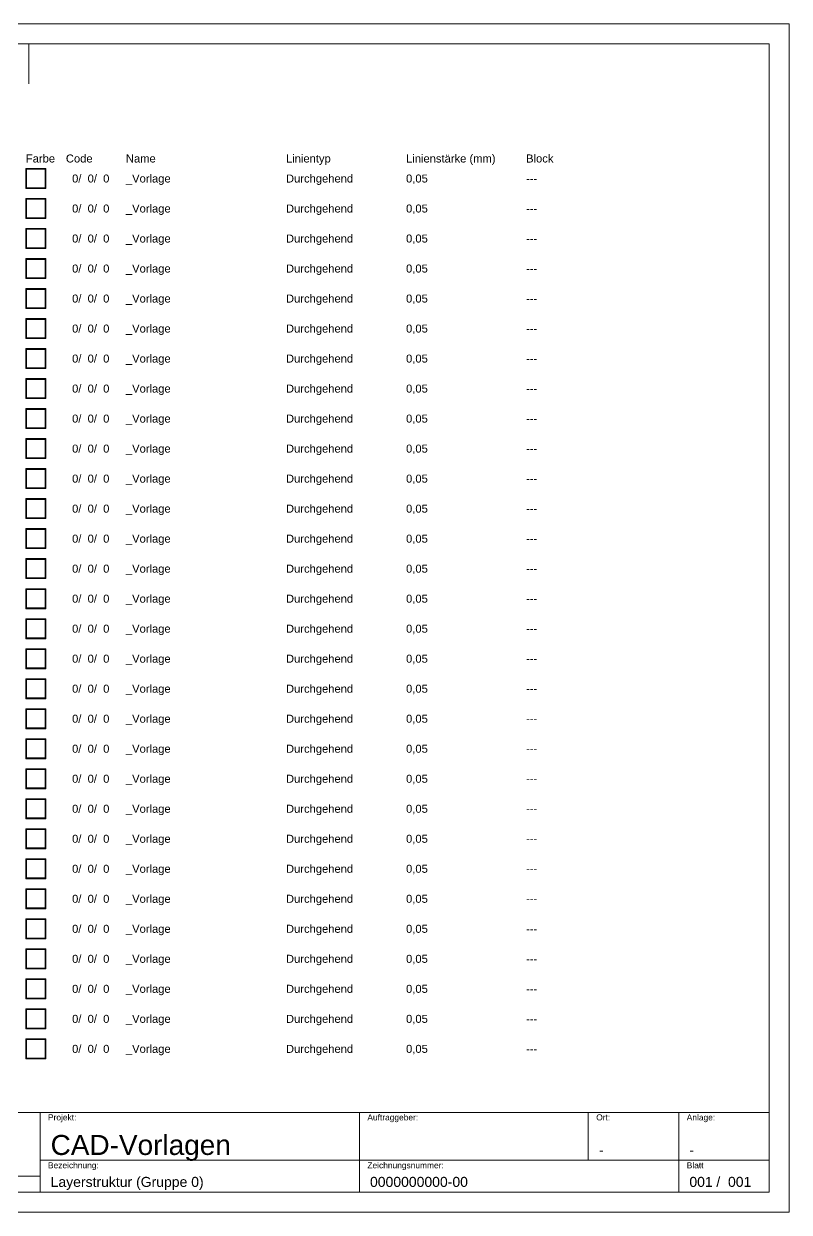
# Model space of a CAD drawing. Header units: millimetres. Extents: x -25 to 420, y 0 to 343.
# Drawn here: x 228.7 to 420, y 0 to 297 of the extents above; entities that cross this region are included whole.
import ezdxf
from ezdxf.enums import TextEntityAlignment as Align

# ---------------------------------------------------------------- set-up
doc = ezdxf.new("R2010")
doc.units = ezdxf.units.MM
for name, color, linetype, lineweight, true_color in [('_Blattrahmen_Bl', 5, 'Continuous', 5, 0x0000ff), ('_Blattrand_Ge', 2, 'Continuous', 5, 0xffff00), ('_Faltung_Lochung', 3, 'Continuous', 5, 0x00ff00), ('_Hilfe', 6, 'Continuous', 5, 0xff00ff), ('_Pk_Tabelle_sw', 7, 'Continuous', 5, 0x000000), ('_Pk_Text_Ausgef', 5, 'Continuous', 5, 0x0000ff), ('_Pk_Text_Vorgabe', 1, 'Continuous', 5, 0xff0000), ('_Tabelle', 30, 'Continuous', 5, 0xff7f00), ('_Tabelle_Text', 7, 'Continuous', 5, 0x000000)]:
    doc.layers.add(name, color=color, linetype=linetype, lineweight=lineweight, true_color=true_color)
doc.styles.add('textstyle105', font='')
doc.styles.add('textstyle107', font='')
doc.styles.add('textstyle12', font='')
doc.styles.add('textstyle13', font='')
doc.styles.add('textstyle14', font='')
doc.styles.add('textstyle15', font='')
doc.styles.add('textstyle16', font='')
doc.styles.add('textstyle160', font='')
doc.styles.add('textstyle161', font='')
doc.styles.add('textstyle162', font='')
doc.styles.add('textstyle163', font='')
doc.styles.add('textstyle164', font='')
doc.styles.add('textstyle165', font='')
doc.styles.add('textstyle166', font='')
doc.styles.add('textstyle175', font='')
doc.styles.add('textstyle176', font='')
doc.styles.add('textstyle177', font='')
doc.styles.add('textstyle178', font='')
doc.styles.add('textstyle179', font='')
doc.styles.add('textstyle180', font='')
doc.styles.add('textstyle181', font='')
doc.styles.add('textstyle182', font='')
doc.styles.add('textstyle183', font='')
doc.styles.add('textstyle184', font='')
doc.styles.add('textstyle185', font='')
doc.styles.add('textstyle186', font='')
doc.styles.add('textstyle187', font='')
doc.styles.add('textstyle188', font='')
doc.styles.add('textstyle189', font='')
doc.styles.add('textstyle190', font='')
doc.styles.add('textstyle199', font='')
doc.styles.add('textstyle200', font='')
doc.styles.add('textstyle201', font='')
doc.styles.add('textstyle202', font='')
doc.styles.add('textstyle203', font='')
doc.styles.add('textstyle204', font='')
doc.styles.add('textstyle205', font='')
doc.styles.add('textstyle21', font='')
doc.styles.add('textstyle22', font='')
doc.styles.add('textstyle224', font='')
doc.styles.add('textstyle226', font='')
doc.styles.add('textstyle228', font='')
doc.styles.add('textstyle229', font='')
doc.styles.add('textstyle23', font='')
doc.styles.add('textstyle230', font='')
doc.styles.add('textstyle239', font='')
doc.styles.add('textstyle24', font='')
doc.styles.add('textstyle240', font='')
doc.styles.add('textstyle241', font='')
doc.styles.add('textstyle242', font='')
doc.styles.add('textstyle243', font='')
doc.styles.add('textstyle244', font='')
doc.styles.add('textstyle245', font='')
doc.styles.add('textstyle246', font='')
doc.styles.add('textstyle247', font='')
doc.styles.add('textstyle248', font='')
doc.styles.add('textstyle249', font='')
doc.styles.add('textstyle25', font='')
doc.styles.add('textstyle250', font='')
doc.styles.add('textstyle251', font='')
doc.styles.add('textstyle252', font='')
doc.styles.add('textstyle253', font='')
doc.styles.add('textstyle254', font='')
doc.styles.add('textstyle255', font='')
doc.styles.add('textstyle256', font='')
doc.styles.add('textstyle257', font='')
doc.styles.add('textstyle263', font='')
doc.styles.add('textstyle264', font='')
doc.styles.add('textstyle265', font='')
doc.styles.add('textstyle266', font='')
doc.styles.add('textstyle267', font='')
doc.styles.add('textstyle268', font='')
doc.styles.add('textstyle269', font='')
doc.styles.add('textstyle270', font='')
doc.styles.add('textstyle287', font='')
doc.styles.add('textstyle288', font='')
doc.styles.add('textstyle289', font='')
doc.styles.add('textstyle290', font='')
doc.styles.add('textstyle291', font='')
doc.styles.add('textstyle292', font='')
doc.styles.add('textstyle293', font='')
doc.styles.add('textstyle294', font='')
doc.styles.add('textstyle297', font='')
doc.styles.add('textstyle298', font='')
doc.styles.add('textstyle299', font='')
doc.styles.add('textstyle30', font='')
doc.styles.add('textstyle300', font='')
doc.styles.add('textstyle301', font='')
doc.styles.add('textstyle302', font='')
doc.styles.add('textstyle303', font='')
doc.styles.add('textstyle304', font='')
doc.styles.add('textstyle305', font='')
doc.styles.add('textstyle306', font='')
doc.styles.add('textstyle307', font='')
doc.styles.add('textstyle308', font='')
doc.styles.add('textstyle309', font='')
doc.styles.add('textstyle31', font='')
doc.styles.add('textstyle310', font='')
doc.styles.add('textstyle311', font='')
doc.styles.add('textstyle312', font='')
doc.styles.add('textstyle313', font='')
doc.styles.add('textstyle314', font='')
doc.styles.add('textstyle315', font='')
doc.styles.add('textstyle316', font='')
doc.styles.add('textstyle317', font='')
doc.styles.add('textstyle318', font='')
doc.styles.add('textstyle32', font='')
doc.styles.add('textstyle33', font='')
doc.styles.add('textstyle351', font='')
doc.styles.add('textstyle352', font='')
doc.styles.add('textstyle353', font='')
doc.styles.add('textstyle354', font='')
doc.styles.add('textstyle355', font='')
doc.styles.add('textstyle356', font='')
doc.styles.add('textstyle357', font='')
doc.styles.add('textstyle358', font='')
doc.styles.add('textstyle364', font='')
doc.styles.add('textstyle365', font='')
doc.styles.add('textstyle366', font='')
doc.styles.add('textstyle367', font='')
doc.styles.add('textstyle368', font='')
doc.styles.add('textstyle369', font='')
doc.styles.add('textstyle370', font='')
doc.styles.add('textstyle371', font='')
doc.styles.add('textstyle372', font='')
doc.styles.add('textstyle373', font='')
doc.styles.add('textstyle374', font='')
doc.styles.add('textstyle375', font='')
doc.styles.add('textstyle376', font='')
doc.styles.add('textstyle377', font='')
doc.styles.add('textstyle378', font='')
doc.styles.add('textstyle379', font='')
doc.styles.add('textstyle380', font='')
doc.styles.add('textstyle381', font='')
doc.styles.add('textstyle382', font='')
doc.styles.add('textstyle391', font='')
doc.styles.add('textstyle392', font='')
doc.styles.add('textstyle393', font='')
doc.styles.add('textstyle416', font='')
doc.styles.add('textstyle417', font='')
doc.styles.add('textstyle45', font='')
doc.styles.add('textstyle46', font='')
doc.styles.add('textstyle47', font='')
doc.styles.add('textstyle56', font='')
doc.styles.add('textstyle57', font='')
doc.styles.add('textstyle58', font='')
doc.styles.add('textstyle59', font='')
doc.styles.add('textstyle60', font='')
doc.styles.add('textstyle61', font='')
doc.styles.add('textstyle62', font='')
doc.styles.add('textstyle63', font='')
doc.styles.add('textstyle64', font='')
doc.styles.add('textstyle65', font='')
doc.styles.add('textstyle66', font='')
doc.styles.add('textstyle67', font='')
doc.styles.add('textstyle68', font='')
doc.styles.add('textstyle69', font='')
doc.styles.add('textstyle70', font='')
doc.styles.add('textstyle71', font='')
doc.styles.add('textstyle72', font='')
doc.styles.add('textstyle73', font='')
doc.styles.add('textstyle74', font='')
doc.styles.add('textstyle80', font='')
doc.styles.add('textstyle81', font='')
doc.styles.add('textstyle82', font='')
doc.styles.add('textstyle83', font='')
doc.styles.add('textstyle84', font='')
doc.styles.add('textstyle85', font='')
doc.styles.add('textstyle86', font='')
doc.styles.add('textstyle87', font='')
doc.styles.get('textstyle105').set_extended_font_data('Arial')
doc.styles.get('textstyle107').set_extended_font_data('Arial')
doc.styles.get('textstyle12').set_extended_font_data('Arial')
doc.styles.get('textstyle13').set_extended_font_data('Arial')
doc.styles.get('textstyle14').set_extended_font_data('Arial')
doc.styles.get('textstyle15').set_extended_font_data('Arial')
doc.styles.get('textstyle16').set_extended_font_data('Arial')
doc.styles.get('textstyle160').set_extended_font_data('Arial')
doc.styles.get('textstyle161').set_extended_font_data('Arial')
doc.styles.get('textstyle162').set_extended_font_data('Arial')
doc.styles.get('textstyle163').set_extended_font_data('Arial')
doc.styles.get('textstyle164').set_extended_font_data('Arial')
doc.styles.get('textstyle165').set_extended_font_data('Arial')
doc.styles.get('textstyle166').set_extended_font_data('Arial')
doc.styles.get('textstyle175').set_extended_font_data('Arial')
doc.styles.get('textstyle176').set_extended_font_data('Arial')
doc.styles.get('textstyle177').set_extended_font_data('Arial')
doc.styles.get('textstyle178').set_extended_font_data('Arial')
doc.styles.get('textstyle179').set_extended_font_data('Arial')
doc.styles.get('textstyle180').set_extended_font_data('Arial')
doc.styles.get('textstyle181').set_extended_font_data('Arial')
doc.styles.get('textstyle182').set_extended_font_data('Arial')
doc.styles.get('textstyle183').set_extended_font_data('Arial')
doc.styles.get('textstyle184').set_extended_font_data('Arial')
doc.styles.get('textstyle185').set_extended_font_data('Arial')
doc.styles.get('textstyle186').set_extended_font_data('Arial')
doc.styles.get('textstyle187').set_extended_font_data('Arial')
doc.styles.get('textstyle188').set_extended_font_data('Arial')
doc.styles.get('textstyle189').set_extended_font_data('Arial')
doc.styles.get('textstyle190').set_extended_font_data('Arial')
doc.styles.get('textstyle199').set_extended_font_data('Arial')
doc.styles.get('textstyle200').set_extended_font_data('Arial')
doc.styles.get('textstyle201').set_extended_font_data('Arial')
doc.styles.get('textstyle202').set_extended_font_data('Arial')
doc.styles.get('textstyle203').set_extended_font_data('Arial')
doc.styles.get('textstyle204').set_extended_font_data('Arial')
doc.styles.get('textstyle205').set_extended_font_data('Arial')
doc.styles.get('textstyle21').set_extended_font_data('Arial')
doc.styles.get('textstyle22').set_extended_font_data('Liberation Sans')
doc.styles.get('textstyle224').set_extended_font_data('Arial')
doc.styles.get('textstyle226').set_extended_font_data('Arial')
doc.styles.get('textstyle228').set_extended_font_data('Arial')
doc.styles.get('textstyle229').set_extended_font_data('Arial')
doc.styles.get('textstyle23').set_extended_font_data('Liberation Sans')
doc.styles.get('textstyle230').set_extended_font_data('Arial')
doc.styles.get('textstyle239').set_extended_font_data('Arial')
doc.styles.get('textstyle24').set_extended_font_data('Arial')
doc.styles.get('textstyle240').set_extended_font_data('Arial')
doc.styles.get('textstyle241').set_extended_font_data('Arial')
doc.styles.get('textstyle242').set_extended_font_data('Arial')
doc.styles.get('textstyle243').set_extended_font_data('Arial')
doc.styles.get('textstyle244').set_extended_font_data('Arial')
doc.styles.get('textstyle245').set_extended_font_data('Arial')
doc.styles.get('textstyle246').set_extended_font_data('Arial')
doc.styles.get('textstyle247').set_extended_font_data('Arial')
doc.styles.get('textstyle248').set_extended_font_data('Arial')
doc.styles.get('textstyle249').set_extended_font_data('Arial')
doc.styles.get('textstyle25').set_extended_font_data('Arial')
doc.styles.get('textstyle250').set_extended_font_data('Arial')
doc.styles.get('textstyle251').set_extended_font_data('Arial')
doc.styles.get('textstyle252').set_extended_font_data('Arial')
doc.styles.get('textstyle253').set_extended_font_data('Arial')
doc.styles.get('textstyle254').set_extended_font_data('Arial')
doc.styles.get('textstyle255').set_extended_font_data('Arial')
doc.styles.get('textstyle256').set_extended_font_data('Arial')
doc.styles.get('textstyle257').set_extended_font_data('Arial')
doc.styles.get('textstyle263').set_extended_font_data('Arial')
doc.styles.get('textstyle264').set_extended_font_data('Arial')
doc.styles.get('textstyle265').set_extended_font_data('Arial')
doc.styles.get('textstyle266').set_extended_font_data('Arial')
doc.styles.get('textstyle267').set_extended_font_data('Arial')
doc.styles.get('textstyle268').set_extended_font_data('Arial')
doc.styles.get('textstyle269').set_extended_font_data('Arial')
doc.styles.get('textstyle270').set_extended_font_data('Arial')
doc.styles.get('textstyle287').set_extended_font_data('Arial')
doc.styles.get('textstyle288').set_extended_font_data('Arial')
doc.styles.get('textstyle289').set_extended_font_data('Arial')
doc.styles.get('textstyle290').set_extended_font_data('Arial')
doc.styles.get('textstyle291').set_extended_font_data('Arial')
doc.styles.get('textstyle292').set_extended_font_data('Arial')
doc.styles.get('textstyle293').set_extended_font_data('Arial')
doc.styles.get('textstyle294').set_extended_font_data('Arial')
doc.styles.get('textstyle297').set_extended_font_data('Arial')
doc.styles.get('textstyle298').set_extended_font_data('Arial')
doc.styles.get('textstyle299').set_extended_font_data('Arial')
doc.styles.get('textstyle30').set_extended_font_data('Arial')
doc.styles.get('textstyle300').set_extended_font_data('Arial')
doc.styles.get('textstyle301').set_extended_font_data('Arial')
doc.styles.get('textstyle302').set_extended_font_data('Arial')
doc.styles.get('textstyle303').set_extended_font_data('Arial')
doc.styles.get('textstyle304').set_extended_font_data('Arial')
doc.styles.get('textstyle305').set_extended_font_data('Arial')
doc.styles.get('textstyle306').set_extended_font_data('Arial')
doc.styles.get('textstyle307').set_extended_font_data('Arial')
doc.styles.get('textstyle308').set_extended_font_data('Arial')
doc.styles.get('textstyle309').set_extended_font_data('Arial')
doc.styles.get('textstyle31').set_extended_font_data('Arial')
doc.styles.get('textstyle310').set_extended_font_data('Arial')
doc.styles.get('textstyle311').set_extended_font_data('Arial')
doc.styles.get('textstyle312').set_extended_font_data('Arial')
doc.styles.get('textstyle313').set_extended_font_data('Arial')
doc.styles.get('textstyle314').set_extended_font_data('Arial')
doc.styles.get('textstyle315').set_extended_font_data('Arial')
doc.styles.get('textstyle316').set_extended_font_data('Arial')
doc.styles.get('textstyle317').set_extended_font_data('Arial')
doc.styles.get('textstyle318').set_extended_font_data('Arial')
doc.styles.get('textstyle32').set_extended_font_data('Arial')
doc.styles.get('textstyle33').set_extended_font_data('Arial')
doc.styles.get('textstyle351').set_extended_font_data('Arial')
doc.styles.get('textstyle352').set_extended_font_data('Arial')
doc.styles.get('textstyle353').set_extended_font_data('Arial')
doc.styles.get('textstyle354').set_extended_font_data('Arial')
doc.styles.get('textstyle355').set_extended_font_data('Arial')
doc.styles.get('textstyle356').set_extended_font_data('Arial')
doc.styles.get('textstyle357').set_extended_font_data('Arial')
doc.styles.get('textstyle358').set_extended_font_data('Arial')
doc.styles.get('textstyle364').set_extended_font_data('Arial')
doc.styles.get('textstyle365').set_extended_font_data('Arial')
doc.styles.get('textstyle366').set_extended_font_data('Arial')
doc.styles.get('textstyle367').set_extended_font_data('Arial')
doc.styles.get('textstyle368').set_extended_font_data('Arial')
doc.styles.get('textstyle369').set_extended_font_data('Arial')
doc.styles.get('textstyle370').set_extended_font_data('Arial')
doc.styles.get('textstyle371').set_extended_font_data('Arial')
doc.styles.get('textstyle372').set_extended_font_data('Arial')
doc.styles.get('textstyle373').set_extended_font_data('Arial')
doc.styles.get('textstyle374').set_extended_font_data('Arial')
doc.styles.get('textstyle375').set_extended_font_data('Arial')
doc.styles.get('textstyle376').set_extended_font_data('Arial')
doc.styles.get('textstyle377').set_extended_font_data('Arial')
doc.styles.get('textstyle378').set_extended_font_data('Arial')
doc.styles.get('textstyle379').set_extended_font_data('Arial')
doc.styles.get('textstyle380').set_extended_font_data('Arial')
doc.styles.get('textstyle381').set_extended_font_data('Arial')
doc.styles.get('textstyle382').set_extended_font_data('Arial')
doc.styles.get('textstyle391').set_extended_font_data('Arial')
doc.styles.get('textstyle392').set_extended_font_data('Arial')
doc.styles.get('textstyle393').set_extended_font_data('Arial')
doc.styles.get('textstyle416').set_extended_font_data('Arial')
doc.styles.get('textstyle417').set_extended_font_data('Arial')
doc.styles.get('textstyle45').set_extended_font_data('Arial')
doc.styles.get('textstyle46').set_extended_font_data('Arial')
doc.styles.get('textstyle47').set_extended_font_data('Arial')
doc.styles.get('textstyle56').set_extended_font_data('Arial')
doc.styles.get('textstyle57').set_extended_font_data('Arial')
doc.styles.get('textstyle58').set_extended_font_data('Arial')
doc.styles.get('textstyle59').set_extended_font_data('Arial')
doc.styles.get('textstyle60').set_extended_font_data('Arial')
doc.styles.get('textstyle61').set_extended_font_data('Arial')
doc.styles.get('textstyle62').set_extended_font_data('Arial')
doc.styles.get('textstyle63').set_extended_font_data('Arial')
doc.styles.get('textstyle64').set_extended_font_data('Arial')
doc.styles.get('textstyle65').set_extended_font_data('Arial')
doc.styles.get('textstyle66').set_extended_font_data('Arial')
doc.styles.get('textstyle67').set_extended_font_data('Arial')
doc.styles.get('textstyle68').set_extended_font_data('Arial')
doc.styles.get('textstyle69').set_extended_font_data('Arial')
doc.styles.get('textstyle70').set_extended_font_data('Arial')
doc.styles.get('textstyle71').set_extended_font_data('Arial')
doc.styles.get('textstyle72').set_extended_font_data('Arial')
doc.styles.get('textstyle73').set_extended_font_data('Arial')
doc.styles.get('textstyle74').set_extended_font_data('Arial')
doc.styles.get('textstyle80').set_extended_font_data('Arial')
doc.styles.get('textstyle81').set_extended_font_data('Arial')
doc.styles.get('textstyle82').set_extended_font_data('Arial')
doc.styles.get('textstyle83').set_extended_font_data('Arial')
doc.styles.get('textstyle84').set_extended_font_data('Arial')
doc.styles.get('textstyle85').set_extended_font_data('Arial')
doc.styles.get('textstyle86').set_extended_font_data('Arial')
doc.styles.get('textstyle87').set_extended_font_data('Arial')

# ---------------------------------------------------------------- blocks, each defined once
blk = doc.blocks.new('block 1')
at = {"layer": '_Pk_Tabelle_sw'}
for p, q in [((0, 13.57), (0, 16.96)), ((3.39, 16.96), (0, 16.96)), ((3.39, 13.57), (3.39, 16.96)), ((3.39, 16.96), (67.83, 16.96)), ((37.31, 13.57), (37.31, 16.96)), ((50.87, 13.57), (50.87, 16.96)), ((67.83, 13.57), (67.83, 16.96)), ((67.83, 16.96), (335.75, 16.96)), ((79.13, 13.57), (79.13, 16.96)), ((96.09, 13.57), (96.09, 16.96)), ((113.05, 13.57), (113.05, 16.96)), ((180.88, 6.78), (180.88, 16.96)), ((248.7, 6.78), (248.7, 16.96)), ((297.31, 16.96), (297.31, 6.78)), ((316.53, 6.78), (316.53, 16.96)), ((335.75, 16.96), (335.75, 0)), ((0, 10.17), (0, 13.57)), ((3.39, 13.57), (0, 13.57)), ((3.39, 10.17), (3.39, 13.57)), ((3.39, 13.57), (67.83, 13.57)), ((37.31, 10.17), (37.31, 13.57)), ((50.87, 10.17), (50.87, 13.57)), ((67.83, 13.57), (113.05, 13.57)), ((67.83, 10.17), (67.83, 13.57)), ((79.13, 6.78), (79.13, 13.57)), ((96.09, 6.78), (96.09, 13.57)), ((113.05, 6.78), (113.05, 13.57)), ((0, 6.78), (0, 10.17)), ((3.39, 10.17), (0, 10.17)), ((3.39, 6.78), (3.39, 10.17)), ((3.39, 10.17), (67.83, 10.17)), ((37.31, 6.78), (37.31, 10.17)), ((50.87, 6.78), (50.87, 10.17)), ((67.83, 6.78), (67.83, 10.17)), ((0, 3.39), (0, 6.78)), ((3.39, 6.78), (0, 6.78)), ((3.39, 3.39), (3.39, 6.78)), ((3.39, 6.78), (67.83, 6.78)), ((37.31, 3.39), (37.31, 6.78)), ((50.87, 3.39), (50.87, 6.78)), ((67.83, 3.39), (67.83, 6.78)), ((67.83, 6.78), (113.05, 6.78)), ((79.13, 0), (79.13, 6.78)), ((96.09, 0), (96.09, 6.78)), ((113.05, 0), (113.05, 6.78)), ((180.88, 0), (180.88, 6.78)), ((180.88, 6.78), (335.75, 6.78)), ((248.7, 0), (248.7, 6.78)), ((316.53, 0), (316.53, 6.78)), ((0, 0), (0, 3.39)), ((3.39, 3.39), (0, 3.39)), ((3.39, 0), (3.39, 3.39)), ((3.39, 3.39), (50.87, 3.39)), ((37.31, 0), (37.31, 3.39)), ((50.87, 0), (50.87, 3.39)), ((50.87, 3.39), (67.83, 3.39)), ((67.83, 0), (67.83, 3.39)), ((113.05, 3.39), (180.88, 3.39)), ((0, 0), (3.39, 0)), ((3.39, 0), (37.31, 0)), ((37.31, 0), (50.87, 0)), ((50.87, 0), (67.83, 0)), ((67.83, 0), (79.13, 0)), ((79.13, 0), (96.09, 0)), ((96.09, 0), (113.05, 0)), ((113.05, 0), (180.88, 0)), ((180.88, 0), (248.7, 0)), ((248.7, 0), (316.53, 0)), ((316.53, 0), (335.75, 0))]:
    blk.add_line(p, q, dxfattribs=at)

msp = doc.modelspace()

# ---------------------------------------------------------------- linework, layer by layer
at = {"layer": '_Blattrahmen_Bl'}
for p, q in [((415, 291.97), (20, 291.97)), ((415, 24.95), (415, 291.97))]:
    msp.add_line(p, q, dxfattribs=at)
at = {"layer": '_Blattrand_Ge'}
for p, q in [((0, 296.97), (420, 296.97)), ((420, 0), (420, 297)), ((0, 0), (420, 0))]:
    msp.add_line(p, q, dxfattribs=at)
at = {"layer": '_Faltung_Lochung'}
msp.add_line((230, 291.97), (230, 281.97), dxfattribs=at)
at = {"layer": '_Hilfe'}
for p, q in [((229.46, 260.63), (234.06, 260.63)), ((229.46, 256.03), (229.46, 260.63)), ((234.06, 260.63), (234.06, 256.03)), ((234.06, 256.03), (229.46, 256.03)), ((229.46, 253.13), (234.06, 253.13)), ((229.46, 248.53), (229.46, 253.13)), ((234.06, 253.13), (234.06, 248.53)), ((234.06, 248.53), (229.46, 248.53)), ((229.46, 245.63), (234.06, 245.63)), ((229.46, 241.03), (229.46, 245.63)), ((234.06, 245.63), (234.06, 241.03)), ((234.06, 241.03), (229.46, 241.03)), ((229.46, 238.13), (234.06, 238.13)), ((229.46, 233.53), (229.46, 238.13)), ((234.06, 238.13), (234.06, 233.53)), ((234.06, 233.53), (229.46, 233.53)), ((229.46, 230.63), (234.06, 230.63)), ((229.46, 226.03), (229.46, 230.63)), ((234.06, 230.63), (234.06, 226.03)), ((234.06, 226.03), (229.46, 226.03)), ((229.46, 223.13), (234.06, 223.13)), ((229.46, 218.53), (229.46, 223.13)), ((234.06, 223.13), (234.06, 218.53)), ((234.06, 218.53), (229.46, 218.53)), ((229.46, 215.63), (234.06, 215.63)), ((229.46, 211.03), (229.46, 215.63)), ((234.06, 215.63), (234.06, 211.03)), ((234.06, 211.03), (229.46, 211.03)), ((229.46, 208.13), (234.06, 208.13)), ((229.46, 203.53), (229.46, 208.13)), ((234.06, 208.13), (234.06, 203.53)), ((234.06, 203.53), (229.46, 203.53)), ((229.46, 200.63), (234.06, 200.63)), ((229.46, 196.03), (229.46, 200.63)), ((234.06, 200.63), (234.06, 196.03)), ((234.06, 196.03), (229.46, 196.03)), ((229.46, 193.13), (234.06, 193.13)), ((229.46, 188.53), (229.46, 193.13)), ((234.06, 193.13), (234.06, 188.53)), ((234.06, 188.53), (229.46, 188.53)), ((229.46, 185.63), (234.06, 185.63)), ((229.46, 181.03), (229.46, 185.63)), ((234.06, 185.63), (234.06, 181.03)), ((234.06, 181.03), (229.46, 181.03)), ((229.46, 178.13), (234.06, 178.13)), ((229.46, 173.53), (229.46, 178.13)), ((234.06, 178.13), (234.06, 173.53)), ((234.06, 173.53), (229.46, 173.53)), ((229.46, 170.63), (234.06, 170.63)), ((229.46, 166.03), (229.46, 170.63)), ((234.06, 170.63), (234.06, 166.03)), ((234.06, 166.03), (229.46, 166.03)), ((229.46, 163.13), (234.06, 163.13)), ((229.46, 158.53), (229.46, 163.13)), ((234.06, 163.13), (234.06, 158.53)), ((234.06, 158.53), (229.46, 158.53)), ((229.46, 155.63), (234.06, 155.63)), ((229.46, 151.03), (229.46, 155.63)), ((234.06, 155.63), (234.06, 151.03)), ((234.06, 151.03), (229.46, 151.03)), ((229.46, 148.13), (234.06, 148.13)), ((229.46, 143.53), (229.46, 148.13)), ((234.06, 148.13), (234.06, 143.53)), ((234.06, 143.53), (229.46, 143.53)), ((229.46, 140.63), (234.06, 140.63)), ((229.46, 136.03), (229.46, 140.63)), ((234.06, 140.63), (234.06, 136.03)), ((234.06, 136.03), (229.46, 136.03)), ((229.46, 133.13), (234.06, 133.13)), ((229.46, 128.53), (229.46, 133.13)), ((234.06, 133.13), (234.06, 128.53)), ((234.06, 128.53), (229.46, 128.53)), ((229.46, 125.63), (234.06, 125.63)), ((229.46, 121.03), (229.46, 125.63)), ((234.06, 125.63), (234.06, 121.03)), ((234.06, 121.03), (229.46, 121.03)), ((229.46, 118.13), (234.06, 118.13)), ((229.46, 113.53), (229.46, 118.13)), ((234.06, 118.13), (234.06, 113.53)), ((234.06, 113.53), (229.46, 113.53)), ((229.46, 110.63), (234.06, 110.63)), ((229.46, 106.03), (229.46, 110.63)), ((234.06, 110.63), (234.06, 106.03)), ((234.06, 106.03), (229.46, 106.03)), ((229.46, 103.13), (234.06, 103.13)), ((229.46, 98.53), (229.46, 103.13)), ((234.06, 103.13), (234.06, 98.53)), ((234.06, 98.53), (229.46, 98.53)), ((229.46, 95.63), (234.06, 95.63)), ((229.46, 91.03), (229.46, 95.63)), ((234.06, 95.63), (234.06, 91.03)), ((234.06, 91.03), (229.46, 91.03)), ((229.46, 88.13), (234.06, 88.13)), ((229.46, 83.53), (229.46, 88.13)), ((234.06, 88.13), (234.06, 83.53)), ((234.06, 83.53), (229.46, 83.53)), ((229.46, 80.63), (234.06, 80.63)), ((229.46, 76.03), (229.46, 80.63)), ((234.06, 80.63), (234.06, 76.03)), ((234.06, 76.03), (229.46, 76.03)), ((229.46, 73.13), (234.06, 73.13)), ((229.46, 68.53), (229.46, 73.13)), ((234.06, 73.13), (234.06, 68.53)), ((234.06, 68.53), (229.46, 68.53)), ((229.46, 65.63), (234.06, 65.63)), ((229.46, 61.03), (229.46, 65.63)), ((234.06, 65.63), (234.06, 61.03)), ((234.06, 61.03), (229.46, 61.03)), ((229.46, 58.13), (234.06, 58.13)), ((229.46, 53.53), (229.46, 58.13)), ((234.06, 58.13), (234.06, 53.53)), ((234.06, 53.53), (229.46, 53.53)), ((229.46, 50.63), (234.06, 50.63)), ((229.46, 46.03), (229.46, 50.63)), ((234.06, 50.63), (234.06, 46.03)), ((234.06, 46.03), (229.46, 46.03)), ((229.46, 43.13), (234.06, 43.13)), ((229.46, 38.53), (229.46, 43.13)), ((234.06, 43.13), (234.06, 38.53)), ((234.06, 38.53), (229.46, 38.53))]:
    msp.add_line(p, q, dxfattribs=at)
at = {"layer": '_Tabelle'}
for p, q in [((229.26, 260.83), (229.26, 255.83)), ((229.26, 260.83), (234.26, 260.83)), ((234.26, 255.83), (234.26, 260.83)), ((229.26, 255.83), (234.26, 255.83)), ((229.26, 253.33), (229.26, 248.33)), ((229.26, 253.33), (234.26, 253.33)), ((234.26, 248.33), (234.26, 253.33)), ((229.26, 248.33), (234.26, 248.33)), ((229.26, 245.83), (229.26, 240.83)), ((229.26, 245.83), (234.26, 245.83)), ((234.26, 240.83), (234.26, 245.83)), ((229.26, 240.83), (234.26, 240.83)), ((229.26, 238.33), (229.26, 233.33)), ((229.26, 238.33), (234.26, 238.33)), ((234.26, 233.33), (234.26, 238.33)), ((229.26, 233.33), (234.26, 233.33)), ((229.26, 230.83), (229.26, 225.83)), ((229.26, 230.83), (234.26, 230.83)), ((234.26, 225.83), (234.26, 230.83)), ((229.26, 225.83), (234.26, 225.83)), ((229.26, 223.33), (229.26, 218.33)), ((229.26, 223.33), (234.26, 223.33)), ((234.26, 218.33), (234.26, 223.33)), ((229.26, 218.33), (234.26, 218.33)), ((229.26, 215.83), (229.26, 210.83)), ((229.26, 215.83), (234.26, 215.83)), ((234.26, 210.83), (234.26, 215.83)), ((229.26, 210.83), (234.26, 210.83)), ((229.26, 208.33), (229.26, 203.33)), ((229.26, 208.33), (234.26, 208.33)), ((234.26, 203.33), (234.26, 208.33)), ((229.26, 203.33), (234.26, 203.33)), ((229.26, 200.83), (229.26, 195.83)), ((229.26, 200.83), (234.26, 200.83)), ((234.26, 195.83), (234.26, 200.83)), ((229.26, 195.83), (234.26, 195.83)), ((229.26, 193.33), (229.26, 188.33)), ((229.26, 193.33), (234.26, 193.33)), ((234.26, 188.33), (234.26, 193.33)), ((229.26, 188.33), (234.26, 188.33)), ((229.26, 185.83), (229.26, 180.83)), ((229.26, 185.83), (234.26, 185.83)), ((234.26, 180.83), (234.26, 185.83)), ((229.26, 180.83), (234.26, 180.83)), ((229.26, 178.33), (229.26, 173.33)), ((229.26, 178.33), (234.26, 178.33)), ((234.26, 173.33), (234.26, 178.33)), ((229.26, 173.33), (234.26, 173.33)), ((229.26, 170.83), (229.26, 165.83)), ((229.26, 170.83), (234.26, 170.83)), ((234.26, 165.83), (234.26, 170.83)), ((229.26, 165.83), (234.26, 165.83)), ((229.26, 163.33), (229.26, 158.33)), ((229.26, 163.33), (234.26, 163.33)), ((234.26, 158.33), (234.26, 163.33)), ((229.26, 158.33), (234.26, 158.33)), ((229.26, 155.83), (229.26, 150.83)), ((229.26, 155.83), (234.26, 155.83)), ((234.26, 150.83), (234.26, 155.83)), ((229.26, 150.83), (234.26, 150.83)), ((229.26, 148.33), (229.26, 143.33)), ((229.26, 148.33), (234.26, 148.33)), ((234.26, 143.33), (234.26, 148.33)), ((229.26, 143.33), (234.26, 143.33)), ((229.26, 140.83), (229.26, 135.83)), ((229.26, 140.83), (234.26, 140.83)), ((234.26, 135.83), (234.26, 140.83)), ((229.26, 135.83), (234.26, 135.83)), ((229.26, 133.33), (229.26, 128.33)), ((229.26, 133.33), (234.26, 133.33)), ((234.26, 128.33), (234.26, 133.33)), ((229.26, 128.33), (234.26, 128.33)), ((229.26, 125.83), (229.26, 120.83)), ((229.26, 125.83), (234.26, 125.83)), ((234.26, 120.83), (234.26, 125.83)), ((229.26, 120.83), (234.26, 120.83)), ((229.26, 118.33), (229.26, 113.33)), ((229.26, 118.33), (234.26, 118.33)), ((234.26, 113.33), (234.26, 118.33)), ((229.26, 113.33), (234.26, 113.33)), ((229.26, 110.83), (229.26, 105.83)), ((229.26, 110.83), (234.26, 110.83)), ((234.26, 105.83), (234.26, 110.83)), ((229.26, 105.83), (234.26, 105.83)), ((229.26, 103.33), (229.26, 98.33)), ((229.26, 103.33), (234.26, 103.33)), ((234.26, 98.33), (234.26, 103.33)), ((229.26, 98.33), (234.26, 98.33)), ((229.26, 95.83), (229.26, 90.83)), ((229.26, 95.83), (234.26, 95.83)), ((234.26, 90.83), (234.26, 95.83)), ((229.26, 90.83), (234.26, 90.83)), ((229.26, 88.33), (229.26, 83.33)), ((229.26, 88.33), (234.26, 88.33)), ((234.26, 83.33), (234.26, 88.33)), ((229.26, 83.33), (234.26, 83.33)), ((229.26, 80.83), (229.26, 75.83)), ((229.26, 80.83), (234.26, 80.83)), ((234.26, 75.83), (234.26, 80.83)), ((229.26, 75.83), (234.26, 75.83)), ((229.26, 73.33), (229.26, 68.33)), ((229.26, 73.33), (234.26, 73.33)), ((234.26, 68.33), (234.26, 73.33)), ((229.26, 68.33), (234.26, 68.33)), ((229.26, 65.83), (229.26, 60.83)), ((229.26, 65.83), (234.26, 65.83)), ((234.26, 60.83), (234.26, 65.83)), ((229.26, 60.83), (234.26, 60.83)), ((229.26, 58.33), (229.26, 53.33)), ((229.26, 58.33), (234.26, 58.33)), ((234.26, 53.33), (234.26, 58.33)), ((229.26, 53.33), (234.26, 53.33)), ((229.26, 50.83), (229.26, 45.83)), ((229.26, 50.83), (234.26, 50.83)), ((234.26, 45.83), (234.26, 50.83)), ((229.26, 45.83), (234.26, 45.83)), ((229.26, 43.33), (229.26, 38.33)), ((229.26, 43.33), (234.26, 43.33)), ((234.26, 38.33), (234.26, 43.33)), ((229.26, 38.33), (234.26, 38.33))]:
    msp.add_line(p, q, dxfattribs=at)

# ---------------------------------------------------------------- block references
at = {"layer": '_Pk_Tabelle_sw', "xscale": 1.176470588, "yscale": 1.176470588}
msp.add_blockref('block 1', (20, 5), dxfattribs=at)

# ---------------------------------------------------------------- texts
at = {"layer": '_Pk_Text_Ausgef'}
for s, height, style, p in [('CAD-Vorlagen', 5, 'textstyle13', (235.45, 14.31)), ('-', 2.5, 'textstyle22', (372.44, 14.31)), ('-', 2.5, 'textstyle23', (395.05, 14.31)), ('Layerstruktur (Gruppe 0)', 2.5, 'textstyle12', (235.45, 6.33)), ('/  001', 2.5, 'textstyle25', (401.79, 6.34)), ('0000000000-00', 2.5, 'textstyle21', (315.25, 6.33)), ('001', 2.5, 'textstyle24', (395.05, 6.33))]:
    msp.add_text(s, height=height, dxfattribs=dict(at, style=style)).set_placement(p)
at = {"layer": '_Pk_Text_Vorgabe'}
for s, style, p in [('Projekt:', 'textstyle31', (234.79, 22.95)), ('Auftraggeber:', 'textstyle33', (314.59, 22.95)), ('Ort:', 'textstyle14', (371.78, 22.95)), ('Anlage:', 'textstyle15', (394.39, 22.95)), ('Bezeichnung:', 'textstyle30', (234.79, 10.98)), ('Zeichnungsnummer:', 'textstyle32', (314.59, 10.98)), ('Blatt', 'textstyle16', (394.39, 10.98))]:
    msp.add_text(s, height=1.5, dxfattribs=dict(at, style=style)).set_placement(p)
at = {"layer": '_Tabelle_Text'}
for s, style, p in [('Farbe', 'textstyle105', (229.26, 263.33)), ('Code', 'textstyle107', (239.26, 263.33)), ('Name', 'textstyle224', (254.26, 263.33)), ('Linientyp', 'textstyle226', (294.26, 263.33)), ('Linienstärke (mm)', 'textstyle416', (324.26, 263.33)), ('Block', 'textstyle417', (354.26, 263.33)), ('  0/  0/  0', 'textstyle45', (239.26, 258.33)), ('_Vorlage', 'textstyle228', (254.26, 258.33)), ('Durchgehend', 'textstyle160', (294.26, 258.33)), ('0,05', 'textstyle364', (324.26, 258.33)), ('---', 'textstyle297', (354.26, 258.33)), ('  0/  0/  0', 'textstyle46', (239.26, 250.83)), ('_Vorlage', 'textstyle229', (254.26, 250.83)), ('Durchgehend', 'textstyle161', (294.26, 250.83)), ('0,05', 'textstyle365', (324.26, 250.83)), ('---', 'textstyle298', (354.26, 250.83)), ('  0/  0/  0', 'textstyle47', (239.26, 243.33)), ('_Vorlage', 'textstyle230', (254.26, 243.33)), ('Durchgehend', 'textstyle162', (294.26, 243.33)), ('0,05', 'textstyle366', (324.26, 243.33)), ('---', 'textstyle299', (354.26, 243.33)), ('  0/  0/  0', 'textstyle64', (239.26, 235.83)), ('_Vorlage', 'textstyle247', (254.26, 235.83)), ('Durchgehend', 'textstyle163', (294.26, 235.83)), ('0,05', 'textstyle351', (324.26, 235.83)), ('---', 'textstyle300', (354.26, 235.83)), ('  0/  0/  0', 'textstyle65', (239.26, 228.33)), ('_Vorlage', 'textstyle248', (254.26, 228.33)), ('Durchgehend', 'textstyle164', (294.26, 228.33)), ('0,05', 'textstyle352', (324.26, 228.33)), ('---', 'textstyle301', (354.26, 228.33)), ('  0/  0/  0', 'textstyle66', (239.26, 220.83)), ('_Vorlage', 'textstyle249', (254.26, 220.83)), ('Durchgehend', 'textstyle165', (294.26, 220.83)), ('0,05', 'textstyle353', (324.26, 220.83)), ('---', 'textstyle302', (354.26, 220.83)), ('  0/  0/  0', 'textstyle67', (239.26, 213.33)), ('_Vorlage', 'textstyle250', (254.26, 213.33)), ('Durchgehend', 'textstyle166', (294.26, 213.33)), ('0,05', 'textstyle354', (324.26, 213.33)), ('---', 'textstyle287', (354.26, 213.33)), ('  0/  0/  0', 'textstyle68', (239.26, 205.83)), ('_Vorlage', 'textstyle251', (254.26, 205.83)), ('Durchgehend', 'textstyle183', (294.26, 205.83)), ('0,05', 'textstyle355', (324.26, 205.83)), ('---', 'textstyle288', (354.26, 205.83)), ('  0/  0/  0', 'textstyle69', (239.26, 198.33)), ('_Vorlage', 'textstyle252', (254.26, 198.33)), ('Durchgehend', 'textstyle184', (294.26, 198.33)), ('0,05', 'textstyle356', (324.26, 198.33)), ('---', 'textstyle289', (354.26, 198.33)), ('  0/  0/  0', 'textstyle70', (239.26, 190.83)), ('_Vorlage', 'textstyle253', (254.26, 190.83)), ('Durchgehend', 'textstyle185', (294.26, 190.83)), ('0,05', 'textstyle357', (324.26, 190.83)), ('---', 'textstyle290', (354.26, 190.83)), ('  0/  0/  0', 'textstyle71', (239.26, 183.33)), ('_Vorlage', 'textstyle254', (254.26, 183.33)), ('Durchgehend', 'textstyle186', (294.26, 183.33)), ('0,05', 'textstyle358', (324.26, 183.33)), ('---', 'textstyle291', (354.26, 183.33)), ('  0/  0/  0', 'textstyle56', (239.26, 175.83)), ('_Vorlage', 'textstyle239', (254.26, 175.83)), ('Durchgehend', 'textstyle187', (294.26, 175.83)), ('0,05', 'textstyle375', (324.26, 175.83)), ('---', 'textstyle292', (354.26, 175.83)), ('  0/  0/  0', 'textstyle57', (239.26, 168.33)), ('_Vorlage', 'textstyle240', (254.26, 168.33)), ('Durchgehend', 'textstyle188', (294.26, 168.33)), ('0,05', 'textstyle376', (324.26, 168.33)), ('---', 'textstyle293', (354.26, 168.33)), ('  0/  0/  0', 'textstyle58', (239.26, 160.83)), ('_Vorlage', 'textstyle241', (254.26, 160.83)), ('Durchgehend', 'textstyle189', (294.26, 160.83)), ('0,05', 'textstyle377', (324.26, 160.83)), ('---', 'textstyle294', (354.26, 160.83)), ('  0/  0/  0', 'textstyle59', (239.26, 153.33)), ('_Vorlage', 'textstyle242', (254.26, 153.33)), ('Durchgehend', 'textstyle190', (294.26, 153.33)), ('0,05', 'textstyle378', (324.26, 153.33)), ('---', 'textstyle311', (354.26, 153.33)), ('  0/  0/  0', 'textstyle60', (239.26, 145.83)), ('_Vorlage', 'textstyle243', (254.26, 145.83)), ('Durchgehend', 'textstyle175', (294.26, 145.83)), ('0,05', 'textstyle379', (324.26, 145.83)), ('---', 'textstyle312', (354.26, 145.83)), ('  0/  0/  0', 'textstyle61', (239.26, 138.33)), ('_Vorlage', 'textstyle244', (254.26, 138.33)), ('Durchgehend', 'textstyle176', (294.26, 138.33)), ('0,05', 'textstyle380', (324.26, 138.33)), ('---', 'textstyle313', (354.26, 138.33)), ('  0/  0/  0', 'textstyle62', (239.26, 130.83)), ('_Vorlage', 'textstyle245', (254.26, 130.83)), ('Durchgehend', 'textstyle177', (294.26, 130.83)), ('0,05', 'textstyle381', (324.26, 130.83)), ('---', 'textstyle314', (354.26, 130.83)), ('  0/  0/  0', 'textstyle63', (239.26, 123.33)), ('_Vorlage', 'textstyle246', (254.26, 123.33)), ('Durchgehend', 'textstyle178', (294.26, 123.33)), ('0,05', 'textstyle382', (324.26, 123.33)), ('---', 'textstyle315', (354.26, 123.33)), ('  0/  0/  0', 'textstyle80', (239.26, 115.83)), ('_Vorlage', 'textstyle263', (254.26, 115.83)), ('Durchgehend', 'textstyle179', (294.26, 115.83)), ('0,05', 'textstyle367', (324.26, 115.83)), ('---', 'textstyle316', (354.26, 115.83)), ('  0/  0/  0', 'textstyle81', (239.26, 108.33)), ('_Vorlage', 'textstyle264', (254.26, 108.33)), ('Durchgehend', 'textstyle180', (294.26, 108.33)), ('0,05', 'textstyle368', (324.26, 108.33)), ('---', 'textstyle317', (354.26, 108.33)), ('  0/  0/  0', 'textstyle82', (239.26, 100.83)), ('_Vorlage', 'textstyle265', (254.26, 100.83)), ('Durchgehend', 'textstyle181', (294.26, 100.83)), ('0,05', 'textstyle369', (324.26, 100.83)), ('---', 'textstyle318', (354.26, 100.83)), ('  0/  0/  0', 'textstyle83', (239.26, 93.33)), ('_Vorlage', 'textstyle266', (254.26, 93.33)), ('Durchgehend', 'textstyle182', (294.26, 93.33)), ('0,05', 'textstyle370', (324.26, 93.33)), ('---', 'textstyle303', (354.26, 93.33)), ('  0/  0/  0', 'textstyle84', (239.26, 85.83)), ('_Vorlage', 'textstyle267', (254.26, 85.83)), ('Durchgehend', 'textstyle199', (294.26, 85.83)), ('0,05', 'textstyle371', (324.26, 85.83)), ('---', 'textstyle304', (354.26, 85.83)), ('  0/  0/  0', 'textstyle85', (239.26, 78.33)), ('_Vorlage', 'textstyle268', (254.26, 78.33)), ('Durchgehend', 'textstyle200', (294.26, 78.33)), ('0,05', 'textstyle372', (324.26, 78.33)), ('---', 'textstyle305', (354.26, 78.33)), ('  0/  0/  0', 'textstyle86', (239.26, 70.83)), ('_Vorlage', 'textstyle269', (254.26, 70.83)), ('Durchgehend', 'textstyle201', (294.26, 70.83)), ('0,05', 'textstyle373', (324.26, 70.83)), ('---', 'textstyle306', (354.26, 70.83)), ('  0/  0/  0', 'textstyle87', (239.26, 63.33)), ('_Vorlage', 'textstyle270', (254.26, 63.33)), ('Durchgehend', 'textstyle202', (294.26, 63.33)), ('0,05', 'textstyle374', (324.26, 63.33)), ('---', 'textstyle307', (354.26, 63.33)), ('  0/  0/  0', 'textstyle72', (239.26, 55.83)), ('_Vorlage', 'textstyle255', (254.26, 55.83)), ('Durchgehend', 'textstyle203', (294.26, 55.83)), ('0,05', 'textstyle391', (324.26, 55.83)), ('---', 'textstyle308', (354.26, 55.83)), ('  0/  0/  0', 'textstyle73', (239.26, 48.33)), ('_Vorlage', 'textstyle256', (254.26, 48.33)), ('Durchgehend', 'textstyle204', (294.26, 48.33)), ('0,05', 'textstyle392', (324.26, 48.33)), ('---', 'textstyle309', (354.26, 48.33)), ('  0/  0/  0', 'textstyle74', (239.26, 40.83)), ('_Vorlage', 'textstyle257', (254.26, 40.83)), ('Durchgehend', 'textstyle205', (294.26, 40.83)), ('0,05', 'textstyle393', (324.26, 40.83)), ('---', 'textstyle310', (354.26, 40.83))]:
    msp.add_text(s, height=2, dxfattribs=dict(at, style=style)).set_placement(p, align=Align.MIDDLE_LEFT)

doc.saveas('drawing.dxf')
